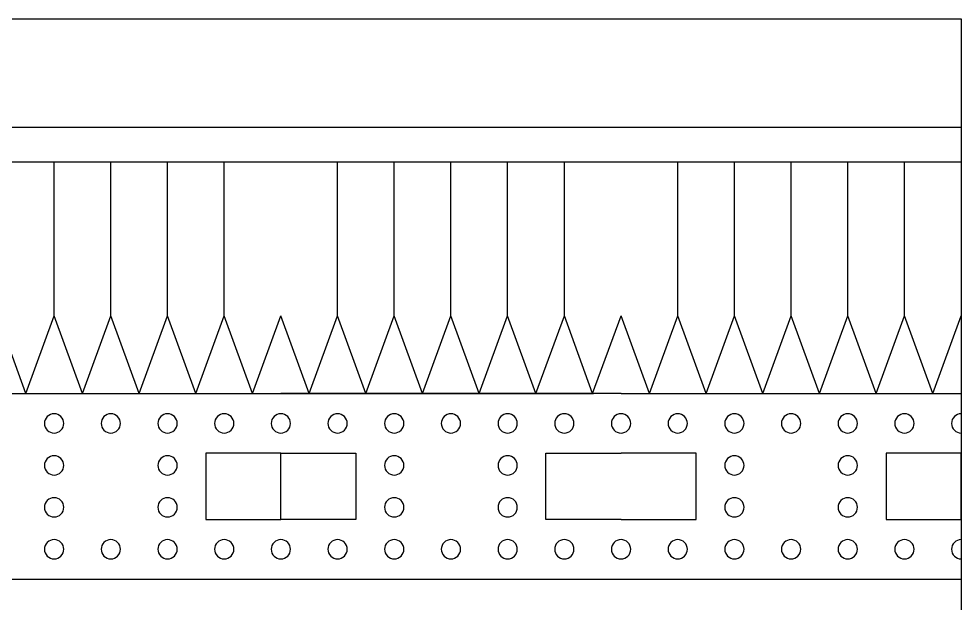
# Model space of a CAD drawing. Extents: x -111 to 2985, y -118 to 122.
# Drawn here: x -41.2 to -23.32, y -92.75 to -81.66 of the extents above; entities that cross this region are included whole.
import ezdxf

# ---------------------------------------------------------------- set-up
doc = ezdxf.new("R2010")
doc.units = 0
doc.layers.add('LAYER_03', color=5, linetype='CONTINUOUS')

msp = doc.modelspace()

# ---------------------------------------------------------------- linework, layer by layer
at = {"layer": 'LAYER_03'}
for points in [[(-62.028, -81.661), (-23.324, -81.661), (-23.324, -118.385)], [(-62.028, -83.713), (-23.324, -83.713)], [(-62.028, -84.373), (-23.324, -84.373)], [(-40.526, -87.294), (-40.526, -84.373)], [(-39.451, -87.294), (-39.451, -84.373)], [(-38.376, -87.294), (-38.376, -84.373)], [(-37.301, -87.294), (-37.301, -84.373)], [(-34.613, -88.771), (-35.15, -87.294), (-35.15, -84.373)], [(-33.538, -88.771), (-34.075, -87.294), (-34.075, -84.373)], [(-32.463, -88.771), (-33, -87.294), (-33, -84.373)], [(-31.388, -88.771), (-31.925, -87.294), (-31.925, -84.373)], [(-30.313, -88.771), (-30.85, -87.294), (-30.85, -84.373)], [(-28.7, -87.294), (-28.7, -84.373)], [(-27.625, -87.294), (-27.625, -84.373)], [(-26.55, -87.294), (-26.55, -84.373)], [(-25.475, -87.294), (-25.475, -84.373)], [(-24.4, -87.294), (-24.4, -84.373)], [(-41.063, -88.771), (-41.601, -87.294)], [(-41.063, -88.771), (-40.526, -87.294)], [(-39.988, -88.771), (-40.526, -87.294)], [(-39.988, -88.771), (-39.451, -87.294)], [(-38.913, -88.771), (-39.451, -87.294)], [(-38.913, -88.771), (-38.376, -87.294)], [(-37.838, -88.771), (-38.376, -87.294)], [(-37.838, -88.771), (-37.301, -87.294)], [(-36.763, -88.771), (-37.301, -87.294)], [(-36.763, -88.771), (-36.226, -87.294)], [(-35.688, -88.771), (-36.226, -87.294)], [(-35.688, -88.771), (-35.15, -87.294)], [(-34.613, -88.771), (-34.075, -87.294)], [(-33.538, -88.771), (-33, -87.294)], [(-32.463, -88.771), (-31.925, -87.294)], [(-31.388, -88.771), (-30.85, -87.294)], [(-30.313, -88.771), (-29.775, -87.294)], [(-29.237, -88.771), (-29.775, -87.294)], [(-29.237, -88.771), (-28.7, -87.294)], [(-28.162, -88.771), (-28.7, -87.294)], [(-28.162, -88.771), (-27.625, -87.294)], [(-27.087, -88.771), (-27.625, -87.294)], [(-27.087, -88.771), (-26.55, -87.294)], [(-26.012, -88.771), (-26.55, -87.294)], [(-26.012, -88.771), (-25.475, -87.294)], [(-24.937, -88.771), (-25.475, -87.294)], [(-24.937, -88.771), (-24.4, -87.294)], [(-23.862, -88.771), (-24.4, -87.294)], [(-23.862, -88.771), (-23.324, -87.294)], [(-49.127, -88.771), (-30.295, -88.771)], [(-41.601, -88.771), (-40.526, -88.771)], [(-40.526, -88.771), (-39.451, -88.771)], [(-39.451, -88.771), (-38.376, -88.771)], [(-38.376, -88.771), (-37.301, -88.771)], [(-37.301, -88.771), (-36.226, -88.771)], [(-29.775, -88.771), (-30.85, -88.771), (-31.925, -88.771), (-33, -88.771), (-34.075, -88.771), (-35.15, -88.771), (-36.226, -88.771)], [(-29.775, -88.771), (-28.7, -88.771)], [(-28.7, -88.771), (-27.625, -88.771)], [(-27.625, -88.771), (-26.55, -88.771)], [(-26.55, -88.771), (-25.475, -88.771)], [(-25.475, -88.771), (-24.4, -88.771)], [(-24.4, -88.771), (-23.324, -88.771)], [(-29.775, -91.159), (-31.198, -91.159), (-31.198, -89.901), (-29.775, -89.901)], [(-29.775, -91.159), (-28.352, -91.159), (-28.352, -89.901), (-29.775, -89.901)], [(-62.028, -92.289), (-23.324, -92.289)]]:
    msp.add_lwpolyline(points, dxfattribs=at)
for points in [[(-40.526, -89.153, 0.414214), (-40.709, -89.336, 0.414214), (-40.526, -89.519, 0.414214), (-40.343, -89.336, 0.414214)], [(-39.451, -89.153, 0.414214), (-39.634, -89.336, 0.414214), (-39.451, -89.519, 0.414214), (-39.268, -89.336, 0.414214)], [(-38.376, -89.153, 0.414214), (-38.559, -89.336, 0.414214), (-38.376, -89.519, 0.414214), (-38.192, -89.336, 0.414214)], [(-37.301, -89.153, 0.414214), (-37.484, -89.336, 0.414214), (-37.301, -89.519, 0.414214), (-37.117, -89.336, 0.414214)], [(-35.15, -89.153, 0.414214), (-35.334, -89.336, 0.414214), (-35.15, -89.519, 0.414214), (-34.967, -89.336, 0.414214)], [(-34.075, -89.153, 0.414214), (-34.259, -89.336, 0.414214), (-34.075, -89.519, 0.414214), (-33.892, -89.336, 0.414214)], [(-33, -89.153, 0.414214), (-33.183, -89.336, 0.414214), (-33, -89.519, 0.414214), (-32.817, -89.336, 0.414214)], [(-31.925, -89.153, 0.414214), (-32.108, -89.336, 0.414214), (-31.925, -89.519, 0.414214), (-31.742, -89.336, 0.414214)], [(-30.85, -89.153, 0.414214), (-31.033, -89.336, 0.414214), (-30.85, -89.519, 0.414214), (-30.667, -89.336, 0.414214)], [(-28.7, -89.153, 0.414214), (-28.883, -89.336, 0.414214), (-28.7, -89.519, 0.414214), (-28.517, -89.336, 0.414214)], [(-27.625, -89.153, 0.414214), (-27.808, -89.336, 0.414214), (-27.625, -89.519, 0.414214), (-27.442, -89.336, 0.414214)], [(-26.55, -89.153, 0.414214), (-26.733, -89.336, 0.414214), (-26.55, -89.519, 0.414214), (-26.366, -89.336, 0.414214)], [(-25.475, -89.153, 0.414214), (-25.658, -89.336, 0.414214), (-25.475, -89.519, 0.414214), (-25.291, -89.336, 0.414214)], [(-24.4, -89.153, 0.414214), (-24.583, -89.336, 0.414214), (-24.4, -89.519, 0.414214), (-24.216, -89.336, 0.414214)], [(-40.526, -89.949, 0.414214), (-40.709, -90.132, 0.414214), (-40.526, -90.315, 0.414214), (-40.343, -90.132, 0.414214)], [(-38.376, -89.949, 0.414214), (-38.559, -90.132, 0.414214), (-38.376, -90.315, 0.414214), (-38.192, -90.132, 0.414214)], [(-34.075, -89.949, 0.414214), (-34.259, -90.132, 0.414214), (-34.075, -90.315, 0.414214), (-33.892, -90.132, 0.414214)], [(-31.925, -89.949, 0.414214), (-32.108, -90.132, 0.414214), (-31.925, -90.315, 0.414214), (-31.742, -90.132, 0.414214)], [(-27.625, -89.949, 0.414214), (-27.808, -90.132, 0.414214), (-27.625, -90.315, 0.414214), (-27.442, -90.132, 0.414214)], [(-25.475, -89.949, 0.414214), (-25.658, -90.132, 0.414214), (-25.475, -90.315, 0.414214), (-25.291, -90.132, 0.414214)], [(-40.526, -90.745, 0.414214), (-40.709, -90.928, 0.414214), (-40.526, -91.111, 0.414214), (-40.343, -90.928, 0.414214)], [(-38.376, -90.745, 0.414214), (-38.559, -90.928, 0.414214), (-38.376, -91.111, 0.414214), (-38.192, -90.928, 0.414214)], [(-34.075, -90.745, 0.414214), (-34.259, -90.928, 0.414214), (-34.075, -91.111, 0.414214), (-33.892, -90.928, 0.414214)], [(-31.925, -90.745, 0.414214), (-32.108, -90.928, 0.414214), (-31.925, -91.111, 0.414214), (-31.742, -90.928, 0.414214)], [(-27.625, -90.745, 0.414214), (-27.808, -90.928, 0.414214), (-27.625, -91.111, 0.414214), (-27.442, -90.928, 0.414214)], [(-25.475, -90.745, 0.414214), (-25.658, -90.928, 0.414214), (-25.475, -91.111, 0.414214), (-25.291, -90.928, 0.414214)], [(-40.526, -91.541, 0.414214), (-40.709, -91.724, 0.414214), (-40.526, -91.907, 0.414214), (-40.343, -91.724, 0.414214)], [(-39.451, -91.541, 0.414214), (-39.634, -91.724, 0.414214), (-39.451, -91.907, 0.414214), (-39.268, -91.724, 0.414214)], [(-38.376, -91.541, 0.414214), (-38.559, -91.724, 0.414214), (-38.376, -91.907, 0.414214), (-38.192, -91.724, 0.414214)], [(-37.301, -91.541, 0.414214), (-37.484, -91.724, 0.414214), (-37.301, -91.907, 0.414214), (-37.117, -91.724, 0.414214)], [(-35.15, -91.541, 0.414214), (-35.334, -91.724, 0.414214), (-35.15, -91.907, 0.414214), (-34.967, -91.724, 0.414214)], [(-34.075, -91.541, 0.414214), (-34.259, -91.724, 0.414214), (-34.075, -91.907, 0.414214), (-33.892, -91.724, 0.414214)], [(-33, -91.541, 0.414214), (-33.183, -91.724, 0.414214), (-33, -91.907, 0.414214), (-32.817, -91.724, 0.414214)], [(-31.925, -91.541, 0.414214), (-32.108, -91.724, 0.414214), (-31.925, -91.907, 0.414214), (-31.742, -91.724, 0.414214)], [(-30.85, -91.541, 0.414214), (-31.033, -91.724, 0.414214), (-30.85, -91.907, 0.414214), (-30.667, -91.724, 0.414214)], [(-28.7, -91.541, 0.414214), (-28.883, -91.724, 0.414214), (-28.7, -91.907, 0.414214), (-28.517, -91.724, 0.414214)], [(-27.625, -91.541, 0.414214), (-27.808, -91.724, 0.414214), (-27.625, -91.907, 0.414214), (-27.442, -91.724, 0.414214)], [(-26.55, -91.541, 0.414214), (-26.733, -91.724, 0.414214), (-26.55, -91.907, 0.414214), (-26.366, -91.724, 0.414214)], [(-25.475, -91.541, 0.414214), (-25.658, -91.724, 0.414214), (-25.475, -91.907, 0.414214), (-25.291, -91.724, 0.414214)], [(-24.4, -91.541, 0.414214), (-24.583, -91.724, 0.414214), (-24.4, -91.907, 0.414214), (-24.216, -91.724, 0.414214)]]:
    msp.add_lwpolyline(points, format="xyb", close=True, dxfattribs=at)
for points in [[(-36.226, -89.153, 1), (-36.226, -89.519)], [(-36.226, -89.519, 1), (-36.226, -89.153)], [(-29.775, -89.153, 1), (-29.775, -89.519)], [(-29.775, -89.519, 1), (-29.775, -89.153)], [(-23.324, -89.153, 1), (-23.324, -89.519)], [(-36.226, -91.541, 1), (-36.226, -91.907)], [(-36.226, -91.907, 1), (-36.226, -91.541)], [(-29.775, -91.541, 1), (-29.775, -91.907)], [(-29.775, -91.907, 1), (-29.775, -91.541)], [(-23.324, -91.541, 1), (-23.324, -91.907)]]:
    msp.add_lwpolyline(points, format="xyb", dxfattribs=at)
for points in [[(-36.226, -89.901), (-37.648, -89.901), (-37.648, -91.159), (-36.226, -91.159)], [(-36.226, -91.159), (-36.226, -89.901), (-34.803, -89.901), (-34.803, -91.159)], [(-23.324, -89.901), (-24.747, -89.901), (-24.747, -91.159), (-23.324, -91.159)]]:
    msp.add_lwpolyline(points, close=True, dxfattribs=at)

doc.saveas('drawing.dxf')
